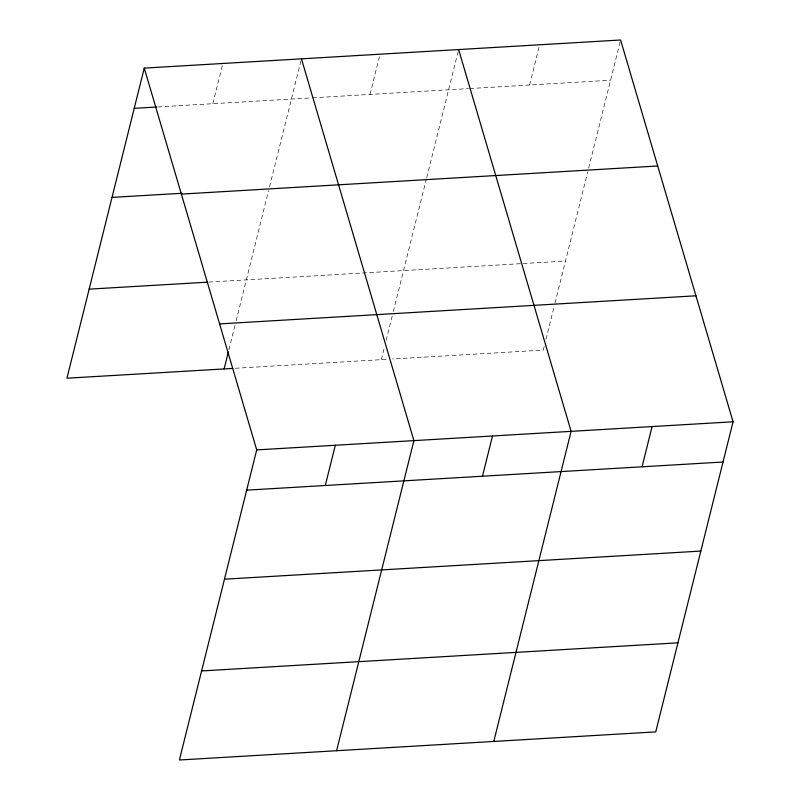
<?xml version="1.0" encoding="UTF-8"?>
<svg xmlns="http://www.w3.org/2000/svg" width="800" height="800" viewBox="0 0 800 800"><rect width="100%" height="100%" fill="white"/><g stroke="black" fill="none" stroke-linecap="round" stroke-linejoin="round"><path stroke-width="0.6" stroke-dasharray="4 3" d="M212.82 103.7L222.85 63.47M228.93 349.68L235.24 324.4M236.14 320.79L268.61 190.54M269.51 186.92L301.15 60.02M370.02 94.43L380.05 54.2M381.33 359.65L384.63 346.42M386.13 340.4L392.43 315.13M393.33 311.52L426.41 178.84M426.71 177.64L458.64 49.56M529.59 85.01L539.62 44.78M544.19 346.49L543.29 350.1L392.54 358.99M545.99 339.26L554.39 305.57M554.99 303.16L587.76 171.7M588.67 168.08L620.6 40M157.93 106.94L311.38 97.89M312.63 97.81L468.55 88.61M469.79 88.54L610.57 80.23M208.91 282.08L521.89 263.61M523.13 263.54L565.49 261.04M235.36 368.27L387.56 359.29"/><path stroke-width="1.2" d="M144.26 68.11L256.71 449.9L179.4 760L655.74 731.89L733.06 421.79L620.6 40L144.26 68.11L66.94 378.21L232.87 368.42M224.13 368.93L228.33 352.08M325.28 485.5L335.31 445.27M336.59 750.72L413.91 440.63L301.45 58.83M482.47 476.22L492.51 435.99M493.79 741.45L571.1 431.35L458.64 49.56M642.05 466.8L652.08 426.57M134.22 108.34L156.68 107.02M112.02 197.4L181.88 193.28M181.37 194.1L657.71 165.99M89.14 289.15L207.66 282.16M219.6 323.91L695.95 295.8M256.71 449.9L733.06 421.79M246.68 490.14L723.03 462.02M224.48 579.19L700.83 551.08M201.6 670.94L677.95 642.83"/></g></svg>
